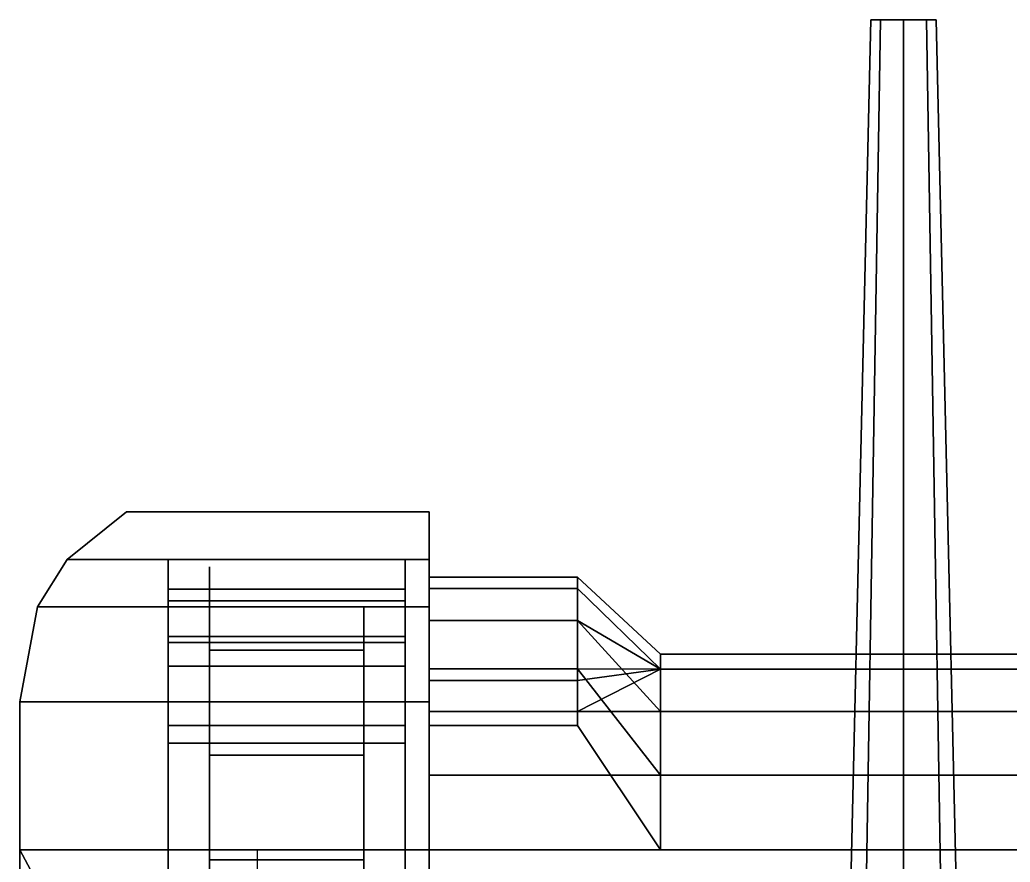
# Model space of a CAD drawing. Header units: millimetres. Extents: x -1.5 to 3, y -2.9 to 9.9.
# Drawn here: x -1.49 to 0.18, y 2.259 to 3.68 of the extents above; entities that cross this region are included whole.
import ezdxf

# ---------------------------------------------------------------- set-up
doc = ezdxf.new("R2010")
doc.units = ezdxf.units.MM
for name, color, linetype in [('gun', 1, 'Continuous'), ('mudguards', 6, 'Continuous'), ('tracks', 3, 'Continuous'), ('wheels', 2, 'Continuous')]:
    doc.layers.add(name, color=color, linetype=linetype)

msp = doc.modelspace()

# ---------------------------------------------------------------- linework, layer by layer
for points in [[(-0.55, 2.721, 0.7957), (-0.55, 2.74, 0.7), (-0.8, 2.74, 0.7), (-0.8, 2.721, 0.7957)], [(-0.55, 2.74, 0.7), (-0.55, 2.721, 0.6043), (-0.8, 2.721, 0.6043), (-0.8, 2.74, 0.7)], [(-0.8, 2.6668, 0.8768), (-0.8, 2.721, 0.7957), (-0.8, 2.74, 0.7), (-0.8, 2.721, 0.6043)], [(-0.41, 2.61, 0.78), (-0.41, 2.5849, 0.6537), (-0.55, 2.721, 0.6043), (-0.55, 2.74, 0.7)], [(-0.41, 2.5849, 0.9063), (-0.41, 2.61, 0.78), (-0.55, 2.74, 0.7), (-0.55, 2.721, 0.7957)], [(-0.55, 2.6668, 0.8768), (-0.55, 2.721, 0.7957), (-0.8, 2.721, 0.7957), (-0.8, 2.6668, 0.8768)], [(-0.55, 2.721, 0.6043), (-0.55, 2.6668, 0.5232), (-0.8, 2.6668, 0.5232), (-0.8, 2.721, 0.6043)], [(-0.8, 2.5857, 0.931), (-0.8, 2.6668, 0.8768), (-0.8, 2.721, 0.6043), (-0.8, 2.6668, 0.5232)], [(-0.41, 2.5849, 0.6537), (-0.41, 2.5133, 0.5467), (-0.55, 2.6668, 0.5232), (-0.55, 2.721, 0.6043)], [(-0.41, 2.5849, 0.9063), (-0.41, 2.5849, 0.9063), (-0.55, 2.721, 0.7957), (-0.55, 2.6668, 0.8768)], [(-0.55, 2.5857, 0.931), (-0.55, 2.6668, 0.8768), (-0.8, 2.6668, 0.8768), (-0.8, 2.5857, 0.931)], [(-0.55, 2.6668, 0.5232), (-0.55, 2.5857, 0.469), (-0.8, 2.5857, 0.469), (-0.8, 2.6668, 0.5232)], [(-0.8, 2.5657, 0.9349), (-0.8, 2.5857, 0.931), (-0.8, 2.6668, 0.5232), (-0.8, 2.5857, 0.469)], [(-0.41, 2.5133, 0.5467), (-0.41, 2.4063, 0.4751), (-0.55, 2.5857, 0.469), (-0.55, 2.6668, 0.5232)], [(-0.41, 2.5849, 0.9063), (-0.41, 2.5849, 0.9063), (-0.55, 2.6668, 0.8768), (-0.55, 2.5857, 0.931)], [(0.41, 2.5849, 0.9063), (0.41, 2.61, 0.78), (-0.41, 2.61, 0.78), (-0.41, 2.5849, 0.9063)], [(0.41, 2.61, 0.78), (0.41, 2.5849, 0.6537), (-0.41, 2.5849, 0.6537), (-0.41, 2.61, 0.78)], [(-0.55, 2.5657, 0.9349), (-0.55, 2.5857, 0.931), (-0.8, 2.5857, 0.931), (-0.8, 2.5657, 0.9349)], [(-0.55, 2.5857, 0.469), (-0.55, 2.49, 0.45), (-0.8, 2.49, 0.45), (-0.8, 2.5857, 0.469)], [(-0.8, 2.4063, 1.0849), (-0.8, 2.5133, 1.0133), (-0.8, 2.5857, 0.469), (-0.8, 2.49, 0.45)], [(-0.8, 2.5133, 1.0133), (-0.8, 2.5657, 0.9349), (-0.8, 2.5857, 0.469)], [(-0.41, 2.4063, 0.4751), (-0.41, 2.28, 0.45), (-0.55, 2.49, 0.45), (-0.55, 2.5857, 0.469)], [(-0.41, 2.5849, 0.9063), (-0.41, 2.5849, 0.9063), (-0.55, 2.5857, 0.931), (-0.55, 2.5657, 0.9349)], [(0.55, 2.5133, 1.0133), (0.41, 2.5849, 0.9063), (-0.41, 2.5849, 0.9063), (-0.55, 2.5133, 1.0133)], [(-0.41, 2.5849, 0.9063), (-0.41, 2.5849, 0.9063), (-0.55, 2.5657, 0.9349), (-0.55, 2.5133, 1.0133)], [(0.41, 2.5849, 0.6537), (0.41, 2.5133, 0.5467), (-0.41, 2.5133, 0.5467), (-0.41, 2.5849, 0.6537)], [(-0.55, 2.5133, 1.0133), (-0.55, 2.5657, 0.9349), (-0.8, 2.5657, 0.9349), (-0.8, 2.5133, 1.0133)], [(0.8, 2.4063, 1.0849), (0.8, 2.5133, 1.0133), (-0.8, 2.5133, 1.0133), (-0.8, 2.4063, 1.0849)], [(0.41, 2.5133, 0.5467), (0.41, 2.4063, 0.4751), (-0.41, 2.4063, 0.4751), (-0.41, 2.5133, 0.5467)], [(-0.55, 2.49, 0.45), (-0.41, 2.28, 0.45), (-0.8, 2.28, 0.45), (-0.8, 2.49, 0.45)], [(-0.8, 2.28, 1.16), (-0.8, 2.4063, 1.0849), (-0.8, 2.49, 0.45), (-0.8, 2.28, 0.45)], [(0.8, 2.28, 1.16), (0.8, 2.4063, 1.0849), (-0.8, 2.4063, 1.0849), (-0.8, 2.28, 1.16)], [(0.41, 2.4063, 0.4751), (0.41, 2.28, 0.45), (-0.41, 2.28, 0.45), (-0.41, 2.4063, 0.4751)], [(-1.49, 2.28, 1.16), (-1.49, -2.9, 1.16), (-1.09, -2.63, 1.68), (-1.09, 1.53, 1.68)], [(1.09, 1.53, 1.68), (1.49, 2.28, 1.16), (-1.49, 2.28, 1.16), (-1.09, 1.53, 1.68)], [(-1.09, -2.81, 0.98), (-1.49, -2.9, 1.16), (-1.49, 2.28, 1.16), (-1.09, 2.28, 0.98)], [(-0.8, 2.28, 0.45), (-0.8, -2.47, 0.45), (-0.8, -2.47, 1.16), (-0.8, 2.28, 1.16)], [(0.8, 2.28, 0.45), (0.8, -2.47, 0.45), (-0.8, -2.47, 0.45), (-0.8, 2.28, 0.45)]]:
    msp.add_3dface(points)
at = {"layer": 'gun'}
for points in [[(-0.0742, 1.52, 1.9558), (-0.105, 1.52, 2.03), (-0.055, 3.68, 2.03), (-0.0389, 3.68, 1.9911)], [(-0.105, 1.52, 2.03), (-0.0742, 1.52, 2.1042), (-0.0389, 3.68, 2.0689), (-0.055, 3.68, 2.03)], [(0, 1.52, 1.925), (-0.0742, 1.52, 1.9558), (-0.0389, 3.68, 1.9911), (0, 3.68, 1.975)], [(-0.0742, 1.52, 2.1042), (0, 1.52, 2.135), (0, 3.68, 2.085), (-0.0389, 3.68, 2.0689)], [(-0.0389, 3.68, 2.0689), (0, 3.68, 2.085), (0.0389, 3.68, 2.0689), (-0.055, 3.68, 2.03)], [(-0.055, 3.68, 2.03), (0.0389, 3.68, 2.0689), (0.055, 3.68, 2.03), (-0.0389, 3.68, 1.9911)], [(-0.0389, 3.68, 1.9911), (0.055, 3.68, 2.03), (0.0389, 3.68, 1.9911), (0, 3.68, 1.975)], [(0.0742, 1.52, 1.9558), (0, 1.52, 1.925), (0, 3.68, 1.975), (0.0389, 3.68, 1.9911)], [(0, 1.52, 2.135), (0.0742, 1.52, 2.1042), (0.0389, 3.68, 2.0689), (0, 3.68, 2.085)], [(0.105, 1.52, 2.03), (0.0742, 1.52, 1.9558), (0.0389, 3.68, 1.9911), (0.055, 3.68, 2.03)], [(0.0742, 1.52, 2.1042), (0.105, 1.52, 2.03), (0.055, 3.68, 2.03), (0.0389, 3.68, 2.0689)]]:
    msp.add_3dface(points, dxfattribs=at)
at = {"layer": 'mudguards'}
for points in [[(-0.8, 2.85, 0.92), (-0.8, 2.77, 1.03), (-1.41, 2.77, 1.03), (-1.31, 2.85, 0.92)], [(-1.31, 2.85, 0.92), (-1.41, 2.77, 1.03), (-0.8, 2.77, 1.03), (-0.8, 2.85, 0.92)], [(-0.8, 2.85, 0.92), (-0.8, 2.77, 1.03), (-0.8, 2.5857, 0.931), (-0.8, 2.6668, 0.8768)], [(-0.8, 2.6668, 0.8768), (-0.8, 2.5857, 0.931), (-0.8, 2.77, 1.03), (-0.8, 2.85, 0.92)], [(-0.8, 2.77, 1.03), (-0.8, 2.69, 1.1), (-1.46, 2.69, 1.1), (-1.41, 2.77, 1.03)], [(-1.41, 2.77, 1.03), (-1.46, 2.69, 1.1), (-0.8, 2.69, 1.1), (-0.8, 2.77, 1.03)], [(-0.8, 2.5857, 0.931), (-0.8, 2.5657, 0.9349), (-0.8, 2.69, 1.1), (-0.8, 2.77, 1.03)], [(-0.8, 2.77, 1.03), (-0.8, 2.69, 1.1), (-0.8, 2.5657, 0.9349), (-0.8, 2.5857, 0.931)], [(-1.46, 2.69, 1.1), (-1.49, 2.53, 1.16), (-0.8, 2.53, 1.16), (-0.8, 2.69, 1.1)], [(-0.8, 2.69, 1.1), (-0.8, 2.53, 1.16), (-1.49, 2.53, 1.16), (-1.46, 2.69, 1.1)], [(-0.8, 2.69, 1.1), (-0.8, 2.53, 1.16), (-0.8, 2.5133, 1.0133), (-0.8, 2.5657, 0.9349)], [(-0.8, 2.5657, 0.9349), (-0.8, 2.5133, 1.0133), (-0.8, 2.53, 1.16), (-0.8, 2.69, 1.1)], [(-0.8, 2.53, 1.16), (-0.8, 2.28, 1.16), (-1.49, 2.28, 1.16), (-1.49, 2.53, 1.16)], [(-1.49, 2.53, 1.16), (-1.49, 2.28, 1.16), (-0.8, 2.28, 1.16), (-0.8, 2.53, 1.16)], [(-0.8, 2.5133, 1.0133), (-0.8, 2.4063, 1.0849), (-0.8, 2.28, 1.16), (-0.8, 2.53, 1.16)], [(-0.8, 2.53, 1.16), (-0.8, 2.28, 1.16), (-0.8, 2.4063, 1.0849), (-0.8, 2.5133, 1.0133)]]:
    msp.add_3dface(points, dxfattribs=at)
at = {"layer": 'tracks'}
for points in [[(-0.84, 2.64, 0.97), (-0.84, 2.77, 0.82), (-1.24, 2.77, 0.82), (-1.24, 2.64, 0.97)], [(-1.24, 2.64, 0.97), (-1.24, 2.77, 0.82), (-1.24, 2.7, 0.79), (-1.24, 2.59, 0.92)], [(-0.84, 2.77, 0.82), (-0.84, 2.77, 0.62), (-1.24, 2.77, 0.62), (-1.24, 2.77, 0.82)], [(-1.24, 2.77, 0.82), (-1.24, 2.77, 0.62), (-1.24, 2.7, 0.62), (-1.24, 2.7, 0.79)], [(-0.84, 2.77, 0.62), (-0.84, 2.72, 0.48), (-1.24, 2.72, 0.48), (-1.24, 2.77, 0.62)], [(-1.24, 2.77, 0.62), (-1.24, 2.72, 0.48), (-1.24, 2.63, 0.5), (-1.24, 2.7, 0.62)], [(-0.84, 2.7, 0.79), (-0.84, 2.77, 0.82), (-0.84, 2.64, 0.97), (-0.84, 2.59, 0.92)], [(-0.84, 2.7, 0.62), (-0.84, 2.77, 0.62), (-0.84, 2.77, 0.82), (-0.84, 2.7, 0.79)], [(-0.84, 2.63, 0.5), (-0.84, 2.72, 0.48), (-0.84, 2.77, 0.62), (-0.84, 2.7, 0.62)], [(-0.84, 2.72, 0.48), (-0.84, 2.03), (-1.24, 2.03), (-1.24, 2.72, 0.48)], [(-1.24, 2.72, 0.48), (-1.24, 2.03), (-1.24, 2.03, 0.05), (-1.24, 2.63, 0.5)], [(-0.84, 2.03, 0.05), (-0.84, 2.03), (-0.84, 2.72, 0.48), (-0.84, 2.63, 0.5)], [(-1.24, 2.59, 0.92), (-1.24, 2.7, 0.79), (-0.84, 2.7, 0.79), (-0.84, 2.59, 0.92)], [(-1.24, 2.7, 0.79), (-1.24, 2.7, 0.62), (-0.84, 2.7, 0.62), (-0.84, 2.7, 0.79)], [(-1.24, 2.7, 0.62), (-1.24, 2.63, 0.5), (-0.84, 2.63, 0.5), (-0.84, 2.7, 0.62)], [(-0.84, 2.49, 1.01), (-0.84, 2.64, 0.97), (-1.24, 2.64, 0.97), (-1.24, 2.49, 1.01)], [(-1.24, 2.49, 1.01), (-1.24, 2.64, 0.97), (-1.24, 2.59, 0.92), (-1.24, 2.46, 0.96)], [(-0.84, 2.59, 0.92), (-0.84, 2.64, 0.97), (-0.84, 2.49, 1.01), (-0.84, 2.46, 0.96)], [(-1.24, 2.63, 0.5), (-1.24, 2.03, 0.05), (-0.84, 2.03, 0.05), (-0.84, 2.63, 0.5)], [(-1.24, 2.46, 0.96), (-1.24, 2.59, 0.92), (-0.84, 2.59, 0.92), (-0.84, 2.46, 0.96)], [(-1.24, 2.49, 1.01), (-1.24, -2.39, 1.01), (-0.84, -2.39, 1.01), (-0.84, 2.49, 1.01)], [(-1.24, 2.46, 0.96), (-1.24, -2.39, 0.96), (-1.24, -2.39, 1.01), (-1.24, 2.49, 1.01)], [(-0.84, -2.39, 1.01), (-0.84, -2.39, 0.96), (-0.84, 2.46, 0.96), (-0.84, 2.49, 1.01)], [(-0.84, 2.46, 0.96), (-0.84, -2.39, 0.96), (-1.24, -2.39, 0.96), (-1.24, 2.46, 0.96)]]:
    msp.add_3dface(points, dxfattribs=at)
at = {"layer": 'wheels'}
for points in [[(-1.17, 2.6656, 0.657), (-1.17, 2.7577, 0.7286), (-1.17, 2.6512, 0.7761)], [(-1.17, 2.6512, 0.7761), (-1.17, 2.6512, 0.7761), (-1.17, 2.7577, 0.7286), (-1.17, 2.6656, 0.657)], [(-1.17, 2.6244, 0.5559), (-1.17, 2.7392, 0.5765), (-1.17, 2.667, 0.6681)], [(-1.17, 2.667, 0.6681), (-1.17, 2.667, 0.6681), (-1.17, 2.7392, 0.5765), (-1.17, 2.6244, 0.5559)], [(-1.17, 2.6551, 0.7656), (-1.17, 2.7034, 0.8718), (-1.17, 2.587, 0.8644)], [(-1.17, 2.587, 0.8644), (-1.17, 2.587, 0.8644), (-1.17, 2.7034, 0.8718), (-1.17, 2.6551, 0.7656)], [(-0.91, 2.6168, 0.8668), (-0.91, 2.69, 0.69), (-1.17, 2.69, 0.69), (-1.17, 2.6168, 0.8668)], [(-0.91, 2.69, 0.69), (-0.91, 2.6168, 0.5132), (-1.17, 2.6168, 0.5132), (-1.17, 2.69, 0.69)], [(-1.17, 2.69, 0.69), (-1.17, 2.2632, 0.5132), (-1.17, 2.19, 0.69), (-1.17, 2.6168, 0.8668)], [(-1.17, 2.6168, 0.5132), (-1.17, 2.44, 0.44), (-1.17, 2.2632, 0.5132), (-1.17, 2.69, 0.69)], [(-0.91, 2.2632, 0.8668), (-0.91, 2.69, 0.69), (-0.91, 2.6168, 0.8668), (-0.91, 2.44, 0.94)], [(-0.91, 2.19, 0.69), (-0.91, 2.6168, 0.5132), (-0.91, 2.69, 0.69), (-0.91, 2.2632, 0.8668)], [(-1.17, 2.541, 0.4855), (-1.17, 2.6522, 0.4505), (-1.17, 2.6308, 0.5651)], [(-1.17, 2.6308, 0.5651), (-1.17, 2.6308, 0.5651), (-1.17, 2.6522, 0.4505), (-1.17, 2.541, 0.4855)], [(-0.91, 2.44, 0.94), (-0.91, 2.6168, 0.8668), (-1.17, 2.6168, 0.8668), (-1.17, 2.44, 0.94)], [(-0.91, 2.6168, 0.5132), (-0.91, 2.44, 0.44), (-1.17, 2.44, 0.44), (-1.17, 2.6168, 0.5132)], [(-1.17, 2.6168, 0.8668), (-1.17, 2.19, 0.69), (-1.17, 2.2632, 0.8668), (-1.17, 2.44, 0.94)], [(-0.91, 2.2632, 0.5132), (-0.91, 2.44, 0.44), (-0.91, 2.6168, 0.5132), (-0.91, 2.19, 0.69)], [(-1.17, 2.5954, 0.8569), (-1.17, 2.5887, 0.9733), (-1.17, 2.4891, 0.9127)], [(-1.17, 2.4891, 0.9127), (-1.17, 2.4891, 0.9127), (-1.17, 2.5887, 0.9733), (-1.17, 2.5954, 0.8569)], [(-1.17, 2.4344, 0.462), (-1.17, 2.5166, 0.3793), (-1.17, 2.5509, 0.4908)], [(-1.17, 2.5509, 0.4908), (-1.17, 2.5509, 0.4908), (-1.17, 2.5166, 0.3793), (-1.17, 2.4344, 0.462)], [(-1.17, 2.38, 0.91), (-1.17, 2.38, 0.91), (-1.17, 2.44, 1.01), (-1.17, 2.5, 0.91)], [(-1.17, 2.5, 0.91), (-1.17, 2.44, 1.01), (-1.17, 2.38, 0.91)], [(-1.17, 2.3291, 0.4908), (-1.17, 2.3634, 0.3793), (-1.17, 2.4456, 0.462)], [(-1.17, 2.4456, 0.462), (-1.17, 2.4456, 0.462), (-1.17, 2.3634, 0.3793), (-1.17, 2.3291, 0.4908)], [(-0.91, 2.2632, 0.8668), (-0.91, 2.44, 0.94), (-1.17, 2.44, 0.94), (-1.17, 2.2632, 0.8668)], [(-0.91, 2.44, 0.44), (-0.91, 2.2632, 0.5132), (-1.17, 2.2632, 0.5132), (-1.17, 2.44, 0.44)], [(-1.17, 2.3909, 0.9127), (-1.17, 2.2913, 0.9733), (-1.17, 2.2846, 0.8569)], [(-1.17, 2.2846, 0.8569), (-1.17, 2.2846, 0.8569), (-1.17, 2.2913, 0.9733), (-1.17, 2.3909, 0.9127)], [(-1.17, 2.2492, 0.5651), (-1.17, 2.2278, 0.4505), (-1.17, 2.339, 0.4855)], [(-1.17, 2.339, 0.4855), (-1.17, 2.339, 0.4855), (-1.17, 2.2278, 0.4505), (-1.17, 2.2492, 0.5651)], [(-1.17, 2.293, 0.8644), (-1.17, 2.1766, 0.8718), (-1.17, 2.2249, 0.7656)], [(-1.17, 2.2249, 0.7656), (-1.17, 2.2249, 0.7656), (-1.17, 2.1766, 0.8718), (-1.17, 2.293, 0.8644)], [(-0.91, 2.19, 0.69), (-0.91, 2.2632, 0.8668), (-1.17, 2.2632, 0.8668), (-1.17, 2.19, 0.69)], [(-0.91, 2.2632, 0.5132), (-0.91, 2.19, 0.69), (-1.17, 2.19, 0.69), (-1.17, 2.2632, 0.5132)]]:
    msp.add_3dface(points, dxfattribs=at)

doc.saveas('drawing.dxf')
